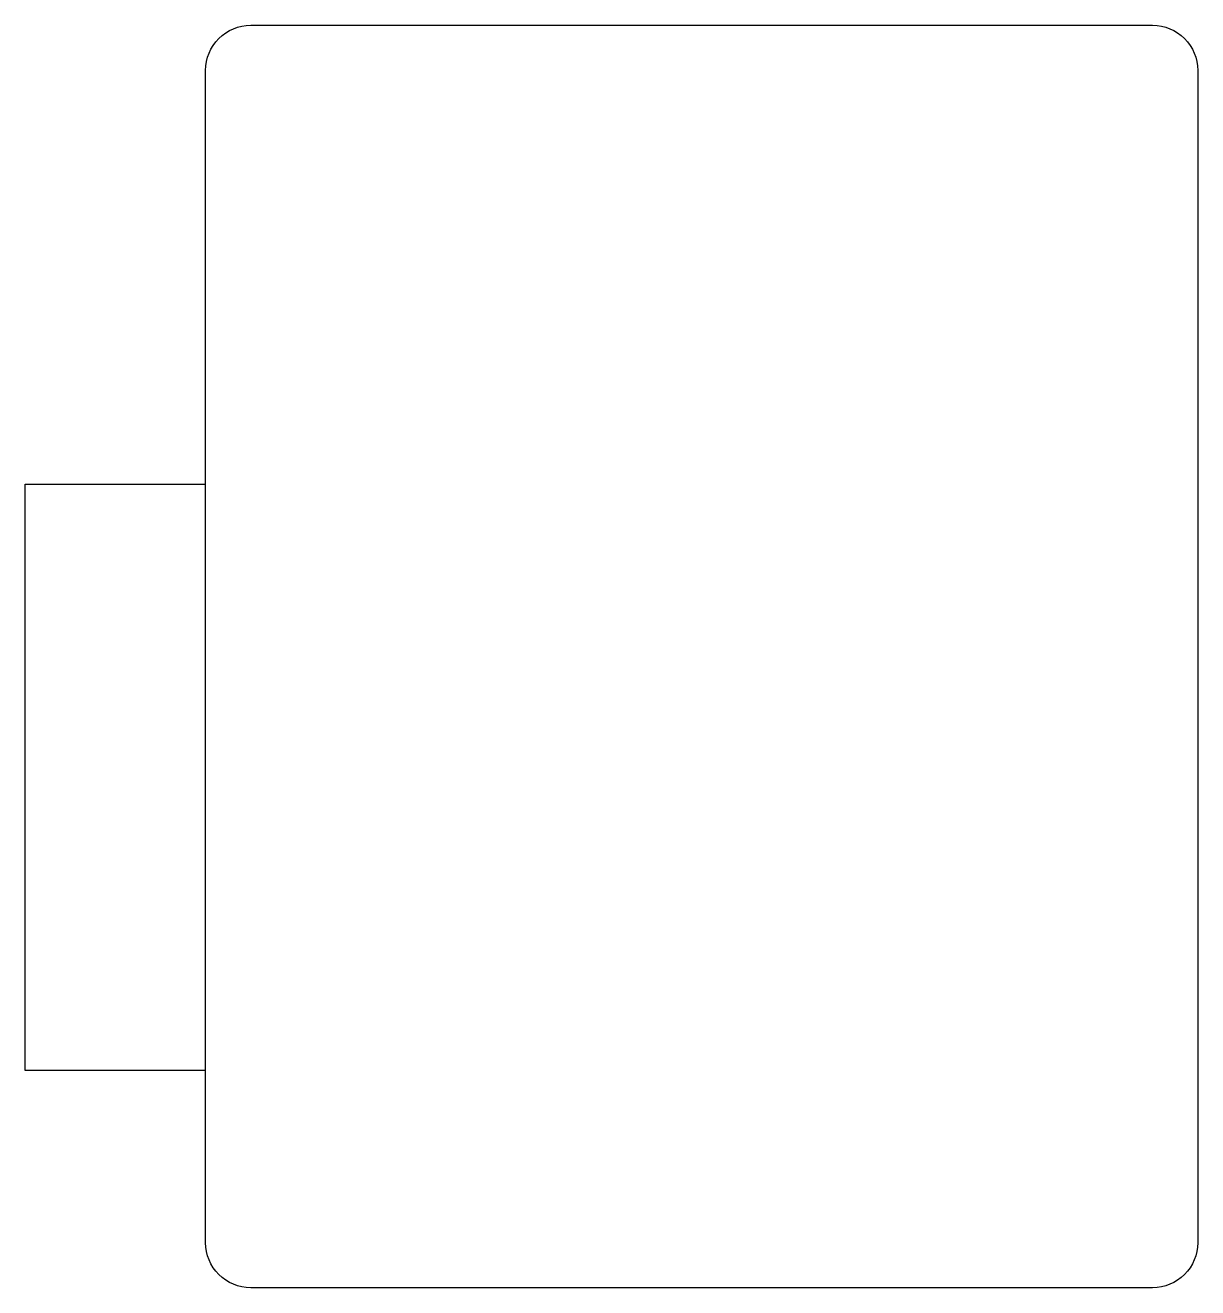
# Model space of a CAD drawing. Header units: millimetres. Extents: x 1289.41 to 1289.67, y 2704.089 to 2704.369.
import ezdxf

# ---------------------------------------------------------------- set-up
doc = ezdxf.new("R2010")
doc.units = ezdxf.units.MM
doc.header["$LTSCALE"] = 10
doc.layers.add('Equipam_audio_vídeo', color=1, linetype='Continuous')

msp = doc.modelspace()

# ---------------------------------------------------------------- linework, layer by layer
at = {"layer": 'Equipam_audio_vídeo'}
msp.add_lwpolyline([(1289.45993, 2704.08881, -0.414214), (1289.44993, 2704.09881), (1289.44993, 2704.35881, -0.414214), (1289.45993, 2704.36881), (1289.65993, 2704.36881, -0.414214), (1289.66993, 2704.35881), (1289.66993, 2704.09881, -0.414214), (1289.65993, 2704.08881)], format="xyb", close=True, dxfattribs=at)
msp.add_lwpolyline([(1289.44993, 2704.13703), (1289.40993, 2704.13703), (1289.40993, 2704.26703), (1289.44993, 2704.26703)], dxfattribs=at)

doc.saveas('drawing.dxf')
